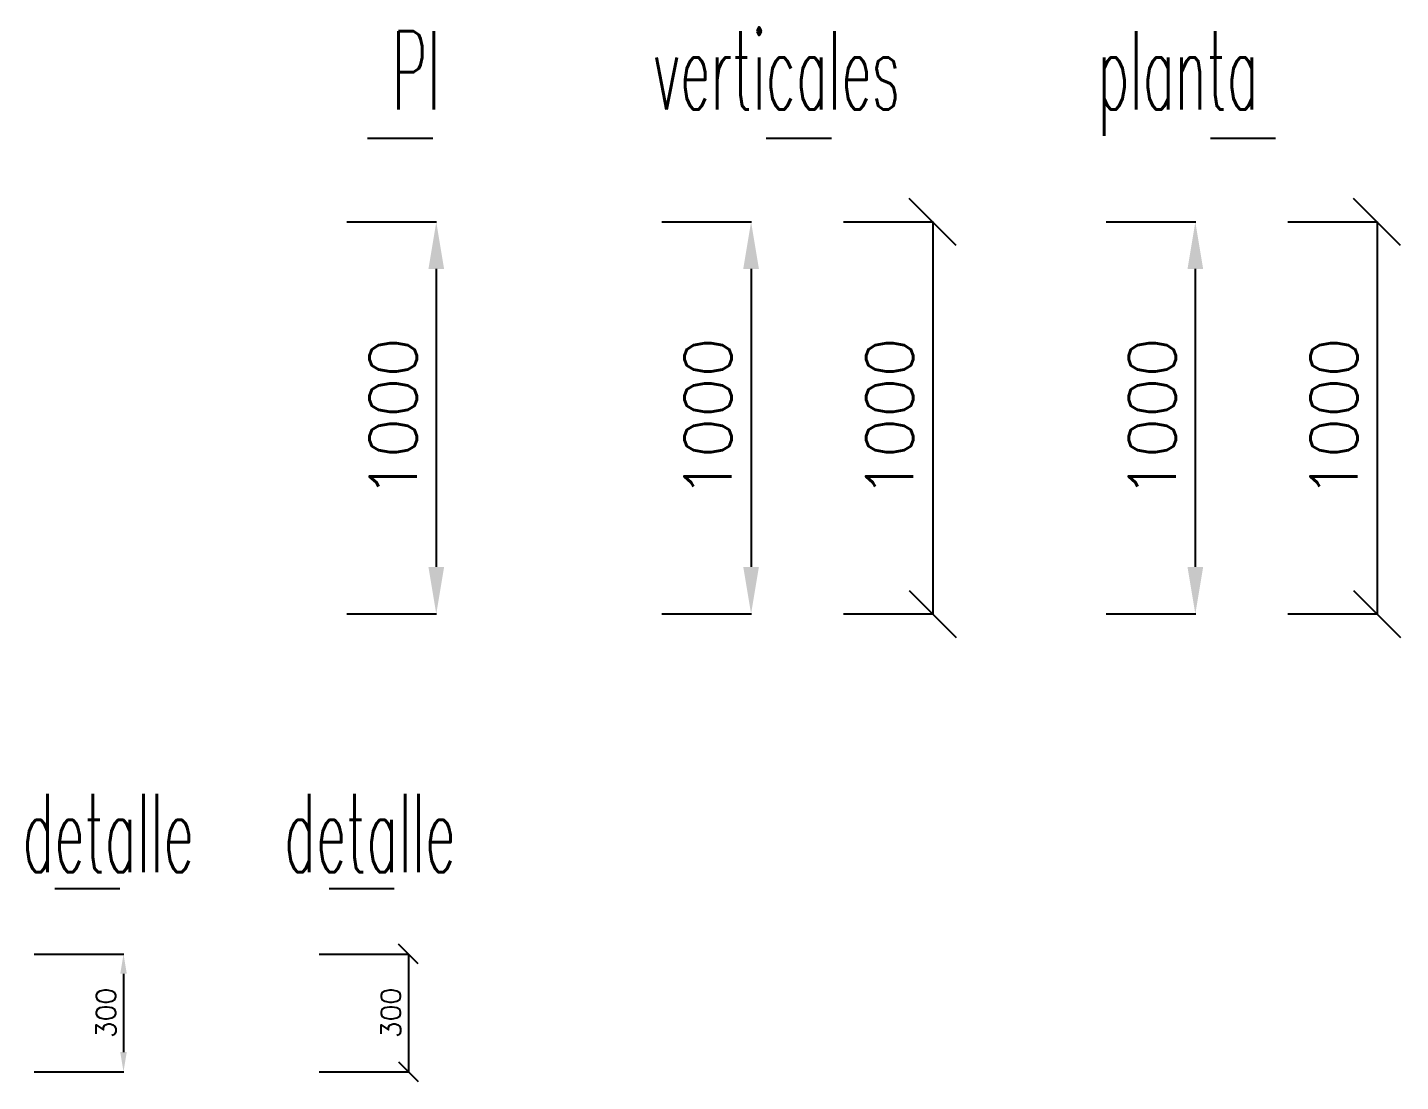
# Model space of a CAD drawing. Header units: millimetres. Extents: x -42700 to 155289, y -7931 to 68797.
# Drawn here: x 151786 to 155289, y -7471 to -4782 of the extents above; entities that cross this region are included whole.
import ezdxf

# ---------------------------------------------------------------- set-up
doc = ezdxf.new("R2010")
doc.units = ezdxf.units.MM
for name, color, linetype in [('07.1 cotas planta', 21, 'Continuous'), ('07.2 cotas vert frente', 21, 'Continuous'), ('07.3 cotas PI', 21, 'Continuous'), ('07.5 cotas detalle', 21, 'Continuous')]:
    doc.layers.add(name, color=color, linetype=linetype)
doc.styles.add('ROMANS', font='romans')
doc.dimstyles.new('FIP_COTAS', dxfattribs={"dimtxt": 2, "dimasz": 1, "dimexe": 1, "dimexo": 1, "dimgap": 1, "dimtad": 1, "dimlfac": 0.25, "dimzin": 10, "dimdsep": 46, "dimtxsty": 'ROMANS', "dimcen": 1, "dimclrd": 256, "dimclre": 256, "dimclrt": 256, "dimadec": 0, "dimazin": 0, "dimtfac": 1, "dimtmove": 2, "dimatfit": 3, "dimfxl": 1, "dimtolj": 1, "dimtzin": 0, "dimarcsym": 0})

# ---------------------------------------------------------------- blocks, each defined once
blk = doc.blocks.new('_Oblique')
at = {"color": 0, "linetype": 'ByBlock', "lineweight": -2}
blk.add_line((-0.5, -0.5), (0.5, 0.5), dxfattribs=at)
blk = doc.blocks.new('*D10')
at = {"layer": '07.5 cotas detalle', "lineweight": -2, "transparency": 16777216}
for p, q in [((152530.1, -7145.9), (152758.9, -7145.9)), ((152757.9, -7145.9), (152757.9, -7445.9)), ((152530.1, -7445.9), (152758.9, -7445.9))]:
    blk.add_line(p, q, dxfattribs=at)
at = {"layer": '07.5 cotas detalle', "lineweight": -2, "transparency": 16777216, "xscale": 50, "yscale": 50, "zscale": 50}
for p, rotation in [((152757.9, -7145.9), 90), ((152757.9, -7445.9), 270)]:
    blk.add_blockref('_Oblique', p, dxfattribs=dict(at, rotation=rotation))
at = {"layer": '07.5 cotas detalle', "color": 7, "transparency": 16777216, "insert": (152712.9, -7295.9), "char_height": 50, "attachment_point": 5, "rotation": 90, "style": 'ROMANS'}
blk.add_mtext('\\A1;300', dxfattribs=at)
blk = doc.blocks.new('*D11')
at = {"layer": '07.5 cotas detalle', "lineweight": -2, "transparency": 16777216}
for p, q in [((151803.1, -7145.9), (152031.9, -7145.9)), ((152030.9, -7195.9), (152030.9, -7395.9)), ((151803.1, -7445.9), (152031.9, -7445.9))]:
    blk.add_line(p, q, dxfattribs=at)
at = {"layer": '07.5 cotas detalle', "transparency": 16777216}
for points in [[(152022.6, -7195.9), (152039.2, -7195.9), (152030.9, -7145.9)], [(152022.6, -7395.9), (152039.2, -7395.9), (152030.9, -7445.9)]]:
    blk.add_solid(points, dxfattribs=at)
at = {"layer": '07.5 cotas detalle', "color": 7, "transparency": 16777216, "insert": (151985.9, -7295.9), "char_height": 50, "attachment_point": 5, "rotation": 90, "style": 'ROMANS'}
blk.add_mtext('\\A1;300', dxfattribs=at)
blk = doc.blocks.new('*D12')
at = {"layer": '07.3 cotas PI', "lineweight": -2, "transparency": 16777216}
for p, q in [((152601.1, -5278), (152829.9, -5278)), ((152828.9, -5398), (152828.9, -6158)), ((152601.1, -6278), (152829.9, -6278))]:
    blk.add_line(p, q, dxfattribs=at)
at = {"layer": '07.3 cotas PI', "transparency": 16777216}
for points in [[(152808.9, -5398), (152848.9, -5398), (152828.9, -5278)], [(152808.9, -6158), (152848.9, -6158), (152828.9, -6278)]]:
    blk.add_solid(points, dxfattribs=at)
at = {"layer": '07.3 cotas PI', "color": 7, "transparency": 16777216, "insert": (152718.9, -5778), "char_height": 120, "attachment_point": 5, "rotation": 90, "style": 'ROMANS'}
blk.add_mtext('\\A1;1000', dxfattribs=at)
blk = doc.blocks.new('*D13')
at = {"layer": '07.2 cotas vert frente', "lineweight": -2, "transparency": 16777216}
for p, q in [((153404.2, -5278), (153633.1, -5278)), ((153632.1, -5398), (153632.1, -6158)), ((153404.2, -6278), (153633.1, -6278))]:
    blk.add_line(p, q, dxfattribs=at)
at = {"layer": '07.2 cotas vert frente', "transparency": 16777216}
for points in [[(153612.1, -5398), (153652.1, -5398), (153632.1, -5278)], [(153612.1, -6158), (153652.1, -6158), (153632.1, -6278)]]:
    blk.add_solid(points, dxfattribs=at)
at = {"layer": '07.2 cotas vert frente', "color": 7, "transparency": 16777216, "insert": (153522.1, -5778), "char_height": 120, "attachment_point": 5, "rotation": 90, "style": 'ROMANS'}
blk.add_mtext('\\A1;1000', dxfattribs=at)
blk = doc.blocks.new('*D14')
at = {"layer": '07.2 cotas vert frente', "lineweight": -2, "transparency": 16777216}
for p, q in [((153867.8, -5278), (154096.7, -5278)), ((154095.7, -5278), (154095.7, -6278)), ((153867.8, -6278), (154096.7, -6278))]:
    blk.add_line(p, q, dxfattribs=at)
at = {"layer": '07.2 cotas vert frente', "lineweight": -2, "transparency": 16777216, "xscale": 120, "yscale": 120, "zscale": 120}
for p, rotation in [((154095.7, -5278), 90), ((154095.7, -6278), 270)]:
    blk.add_blockref('_Oblique', p, dxfattribs=dict(at, rotation=rotation))
at = {"layer": '07.2 cotas vert frente', "color": 7, "transparency": 16777216, "insert": (153985.7, -5778), "char_height": 120, "attachment_point": 5, "rotation": 90, "style": 'ROMANS'}
blk.add_mtext('\\A1;1000', dxfattribs=at)
blk = doc.blocks.new('*D20')
at = {"layer": '07.1 cotas planta', "lineweight": -2, "transparency": 16777216}
for p, q in [((154537.8, -5278), (154766.6, -5278)), ((154765.6, -5398), (154765.6, -6158)), ((154537.8, -6278), (154766.6, -6278))]:
    blk.add_line(p, q, dxfattribs=at)
at = {"layer": '07.1 cotas planta', "transparency": 16777216}
for points in [[(154745.6, -5398), (154785.6, -5398), (154765.6, -5278)], [(154745.6, -6158), (154785.6, -6158), (154765.6, -6278)]]:
    blk.add_solid(points, dxfattribs=at)
at = {"layer": '07.1 cotas planta', "color": 7, "transparency": 16777216, "insert": (154655.6, -5778), "char_height": 120, "attachment_point": 5, "rotation": 90, "style": 'ROMANS'}
blk.add_mtext('\\A1;1000', dxfattribs=at)
blk = doc.blocks.new('*D21')
at = {"layer": '07.1 cotas planta', "lineweight": -2, "transparency": 16777216}
for p, q in [((155001.3, -5278), (155230.2, -5278)), ((155229.2, -5278), (155229.2, -6278)), ((155001.3, -6278), (155230.2, -6278))]:
    blk.add_line(p, q, dxfattribs=at)
at = {"layer": '07.1 cotas planta', "lineweight": -2, "transparency": 16777216, "xscale": 120, "yscale": 120, "zscale": 120}
for p, rotation in [((155229.2, -5278), 90), ((155229.2, -6278), 270)]:
    blk.add_blockref('_Oblique', p, dxfattribs=dict(at, rotation=rotation))
at = {"layer": '07.1 cotas planta', "color": 7, "transparency": 16777216, "insert": (155119.2, -5778), "char_height": 120, "attachment_point": 5, "rotation": 90, "style": 'ROMANS'}
blk.add_mtext('\\A1;1000', dxfattribs=at)

msp = doc.modelspace()

# ---------------------------------------------------------------- linework, layer by layer
at = {"layer": '07.1 cotas planta'}
msp.add_polyline3d([(154804.33, -5064.528, 7928.502), (154970.448, -5064.528, 7928.502)], dxfattribs=at)
at = {"layer": '07.2 cotas vert frente'}
msp.add_polyline3d([(153670.798, -5064.528, 7928.502), (153836.916, -5064.528, 7928.502)], dxfattribs=at)
at = {"layer": '07.3 cotas PI'}
msp.add_polyline3d([(152653.645, -5064.528, 7928.502), (152819.764, -5064.528, 7928.502)], dxfattribs=at)
at = {"layer": '07.5 cotas detalle'}
for points in [[(151855.616, -6978.43, 7928.502), (152021.735, -6978.43, 7928.502)], [(152555.686, -6978.43, 7928.502), (152721.805, -6978.43, 7928.502)]]:
    msp.add_polyline3d(points, dxfattribs=at)

# ---------------------------------------------------------------- texts
at = {"layer": '07.1 cotas planta', "style": 'ROMANS', "width": 0.5}
msp.add_text('planta', height=200, dxfattribs=at).set_placement((154515.912, -4991.596, 7931.104))
at = {"layer": '07.2 cotas vert frente', "style": 'ROMANS', "width": 0.5}
msp.add_text('verticales', height=200, dxfattribs=at).set_placement((153382.38, -4991.596, 7931.104))
at = {"layer": '07.3 cotas PI', "style": 'ROMANS', "width": 0.5}
msp.add_text('PI', height=200, dxfattribs=at).set_placement((152715.508, -4991.596, 7931.104))
at = {"layer": '07.5 cotas detalle', "style": 'ROMANS', "width": 0.5}
for p in [(151772.985, -6936.851, 7931.104), (152440.589, -6936.851, 7931.104)]:
    msp.add_text('detalle', height=200, dxfattribs=at).set_placement(p)

# ---------------------------------------------------------------- dimensions: what is measured, and where the dimension line sits
at = {"layer": '07.1 cotas planta'}
for p1, p2, override, picture, middle in [((155001.334, -5277.973, 7931.104), (155001.334, -6277.973, 7931.104), {"dimtxt": 120, "dimasz": 120, "dimexo": 0, "dimgap": 50, "dimlfac": 1, "dimblk1": 'Oblique', "dimblk2": 'Oblique', "dimsah": 1, "dimclrt": 7}, '*D21', (155119.188, -5777.973, 7931.104)), ((154537.766, -5277.973, 7931.104), (154537.766, -6277.973, 7931.104), {"dimtxt": 120, "dimasz": 120, "dimexo": 0, "dimgap": 50, "dimlfac": 1, "dimsah": 1, "dimclrt": 7}, '*D20', (154655.62, -5777.973, 7931.104))]:
    dim = msp.add_aligned_dim(p1=p1, p2=p2, distance=227.853, dimstyle='FIP_COTAS', override=override, dxfattribs=at)
    dim.commit()
    dim.dimension.update_dxf_attribs({"geometry": picture, "text_midpoint": middle})
at = {"layer": '07.2 cotas vert frente'}
for p1, p2, override, picture, middle in [((153867.802, -5277.973, 7931.104), (153867.802, -6277.973, 7931.104), {"dimtxt": 120, "dimasz": 120, "dimexo": 0, "dimgap": 50, "dimlfac": 1, "dimblk1": 'Oblique', "dimblk2": 'Oblique', "dimsah": 1, "dimclrt": 7}, '*D14', (153985.656, -5777.973, 7931.104)), ((153404.235, -5277.973, 7931.104), (153404.235, -6277.973, 7931.104), {"dimtxt": 120, "dimasz": 120, "dimexo": 0, "dimgap": 50, "dimlfac": 1, "dimsah": 1, "dimclrt": 7}, '*D13', (153522.088, -5777.973, 7931.104))]:
    dim = msp.add_aligned_dim(p1=p1, p2=p2, distance=227.853, dimstyle='FIP_COTAS', override=override, dxfattribs=at)
    dim.commit()
    dim.dimension.update_dxf_attribs({"geometry": picture, "text_midpoint": middle})
at = {"layer": '07.3 cotas PI'}
dim = msp.add_aligned_dim(p1=(152601.081, -5277.973, 7931.104), p2=(152601.081, -6277.973, 7931.104), distance=227.853, dimstyle='FIP_COTAS', override={"dimtxt": 120, "dimasz": 120, "dimexo": 0, "dimgap": 50, "dimlfac": 1, "dimsah": 1, "dimclrt": 7}, dxfattribs=at)
dim.commit()
dim.dimension.update_dxf_attribs({"geometry": '*D12', "text_midpoint": (152718.935, -5777.973, 7931.104)})
at = {"layer": '07.5 cotas detalle'}
for p1, p2, override, picture, middle in [((151803.052, -7145.926, 7931.104), (151803.052, -7445.926, 7931.104), {"dimtxt": 50, "dimasz": 50, "dimexo": 0, "dimgap": 20, "dimlfac": 1, "dimsah": 1, "dimclrt": 7}, '*D11', (151985.906, -7295.926, 7931.104)), ((152530.079, -7145.926, 7931.104), (152530.079, -7445.926, 7931.104), {"dimtxt": 50, "dimasz": 50, "dimexo": 0, "dimgap": 20, "dimlfac": 1, "dimblk1": 'Oblique', "dimblk2": 'Oblique', "dimsah": 1, "dimclrt": 7}, '*D10', (152712.932, -7295.926, 7931.104))]:
    dim = msp.add_aligned_dim(p1=p1, p2=p2, distance=227.853, dimstyle='FIP_COTAS', override=override, dxfattribs=at)
    dim.commit()
    dim.dimension.update_dxf_attribs({"geometry": picture, "text_midpoint": middle})

doc.saveas('drawing.dxf')
